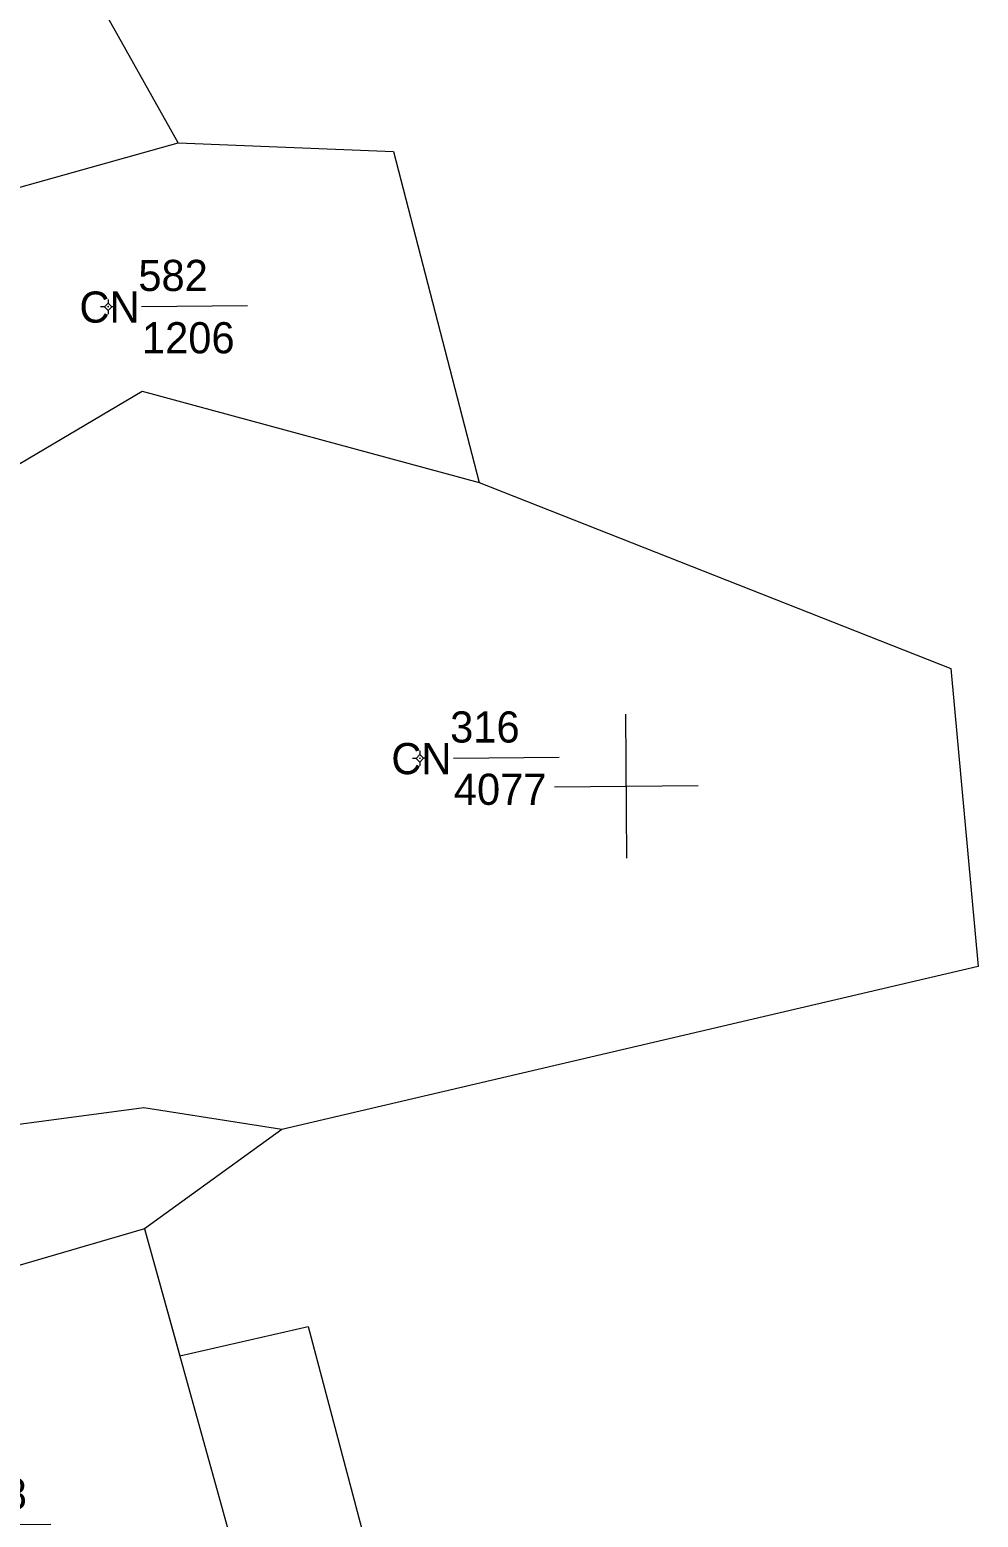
# Model space of a CAD drawing. Header units: metres. Extents: x 550490 to 551626, y 1839168 to 1840631.
# Drawn here: x 551108 to 551187.2, y 1839634.7 to 1839758.8 of the extents above; entities that cross this region are included whole.
import ezdxf
from ezdxf.enums import TextEntityAlignment as Align

# ---------------------------------------------------------------- set-up
doc = ezdxf.new("R2010")
doc.units = ezdxf.units.M
doc.header["$MEASUREMENT"] = 0
for name, color, linetype, lineweight in [('Level 10', 7, 'Continuous', 0), ('Level 11', 7, 'Continuous', 0), ('Level 13', 7, 'Continuous', 0), ('Level 22', 7, 'Continuous', 0), ('Level 63', 7, 'Continuous', 0)]:
    doc.layers.add(name, color=color, linetype=linetype, lineweight=lineweight)
doc.styles.add('Style-FmSimple', font='FmSimple.shx')

# ---------------------------------------------------------------- blocks, each defined once
blk = doc.blocks.new('CENTRD')
at = {"layer": 'Level 11', "linetype": 'Continuous', "lineweight": 0}
h = blk.add_hatch(color=1, dxfattribs=at)
edge = h.paths.add_edge_path()
edge.add_arc((0.2, 0.2), 1.5, 0, 360)
at = {"layer": 'Level 11', "color": 1, "linetype": 'Continuous', "lineweight": 0}
for p, q in [((0, 6.2), (-6.2, 0)), ((0, 12.4), (0, 6.2)), ((6.2, 0.2), (0, 6.2)), ((0.2, -6.2), (6.2, 0.2)), ((12.4, 0.2), (6.2, 0.2)), ((-6.2, 0), (-12.4, 0)), ((-6.2, 0), (0.2, -6.2)), ((0.2, -6.2), (0.2, -12.4))]:
    blk.add_line(p, q, dxfattribs=at)
blk = doc.blocks.new('N_THUA_327')
at = {"layer": 'Level 13', "color": 3, "linetype": 'Continuous', "lineweight": 0}
blk.add_line((356021.01, 1839635.62), (356029.85, 1839635.7), dxfattribs=at)
at = {"layer": 'Level 13', "color": 3, "linetype": 'Continuous', "lineweight": 0, "style": 'Style-FmSimple'}
for s, p in [('582', (356020.74, 1839638.21999)), ('CN', (356015.82, 1839635.57999)), ('1206', (356021.04, 1839633.01999))]:
    blk.add_text(s, height=2.59998, dxfattribs=at).set_placement(p, align=Align.MIDDLE_LEFT)
blk = doc.blocks.new('N_THUA_331')
at = {"layer": 'Level 13', "color": 3, "linetype": 'Continuous', "lineweight": 0}
blk.add_line((356003.03, 1839520.03), (356009.66, 1839520.09), dxfattribs=at)
at = {"layer": 'Level 13', "color": 3, "linetype": 'Continuous', "lineweight": 0, "style": 'Style-FmSimple'}
for s, p in [('368', (356001.85, 1839522.61999)), ('TL', (355997.84, 1839519.98999)), ('642', (356003.07, 1839517.43999))]:
    blk.add_text(s, height=2.59998, dxfattribs=at).set_placement(p, align=Align.MIDDLE_LEFT)
blk = doc.blocks.new('N_THUA_343')
at = {"layer": 'Level 13', "color": 3, "linetype": 'Continuous', "lineweight": 0}
blk.add_line((356047.04, 1839597.94), (356055.88, 1839598.02), dxfattribs=at)
at = {"layer": 'Level 13', "color": 3, "linetype": 'Continuous', "lineweight": 0, "style": 'Style-FmSimple'}
for s, p in [('316', (356046.77, 1839600.53999)), ('CN', (356041.86, 1839597.89999)), ('4077', (356047.08, 1839595.33999))]:
    blk.add_text(s, height=2.59998, dxfattribs=at).set_placement(p, align=Align.MIDDLE_LEFT)

msp = doc.modelspace()

# ---------------------------------------------------------------- linework, layer by layer
at = {"layer": 'Level 10', "color": 1, "linetype": 'Continuous', "lineweight": 0, "flags": 128}
for points in [[(551120.37, 1839749.41), (551107.36, 1839772.64), (551091.82, 1839798.38), (551087.59, 1839846.66)], [(551095.34, 1839742.4), (551120.37, 1839749.41)], [(551120.37, 1839749.41), (551138.35, 1839748.69), (551145.49, 1839721.06)], [(551129.02, 1839667.08), (551117.5, 1839668.87), (551102.68, 1839666.89)], [(551117.57, 1839658.77), (551120.51, 1839648.18), (551131.24, 1839650.62), (551155.18, 1839560.21), (551145.47, 1839558.29)]]:
    msp.add_lwpolyline(points, dxfattribs=at)
at = {"layer": 'Level 10', "color": 2, "linetype": 'Continuous', "lineweight": 0, "flags": 128}
for points in [[(551095.67, 1839715.86), (551117.37, 1839728.69), (551145.49, 1839721.06)], [(551145.49, 1839721.06), (551184.87, 1839705.54), (551187.17, 1839680.66), (551129.02, 1839667.08)], [(551129.02, 1839667.08), (551117.57, 1839658.77)]]:
    msp.add_lwpolyline(points, dxfattribs=at)
at = {"layer": 'Level 22', "color": 6, "linetype": 'Continuous', "lineweight": 0, "flags": 128}
for points in [[(551095.67, 1839715.86), (551117.37, 1839728.69), (551145.49, 1839721.06), (551184.87, 1839705.54), (551187.17, 1839680.66), (551129.02, 1839667.08), (551117.57, 1839658.77)], [(551117.57, 1839658.77), (551091.63, 1839651.2), (551088.59, 1839650.57)], [(551117.57, 1839658.77), (551150.54, 1839540.05), (551171.37, 1839527.58), (551176.09, 1839513.24)]]:
    msp.add_lwpolyline(points, dxfattribs=at)
at = {"layer": 'Level 63', "color": 7, "linetype": 'Continuous', "lineweight": 0}
for p, q in [((551157.84, 1839689.72), (551157.74, 1839701.72)), ((551151.79, 1839695.66), (551163.79, 1839695.77))]:
    msp.add_line(p, q, dxfattribs=at)

# ---------------------------------------------------------------- block references
at = {"layer": 'Level 11', "color": 1, "linetype": 'Continuous', "lineweight": 0, "xscale": 0.04999813735168662, "yscale": 0.04999813735168662, "zscale": 0.04999813735168662}
for p in [(551114.52, 1839735.72), (551140.55, 1839698.04)]:
    msp.add_blockref('CENTRD', p, dxfattribs=at)
at = {"layer": 'Level 13', "color": 3, "linetype": 'Continuous', "lineweight": 0}
for name, p in [('N_THUA_327', (195096.31, 100.12)), ('N_THUA_343', (195096.31, 100.12)), ('N_THUA_331', (195100.09, 114.05))]:
    msp.add_blockref(name, p, dxfattribs=at)

doc.saveas('drawing.dxf')
